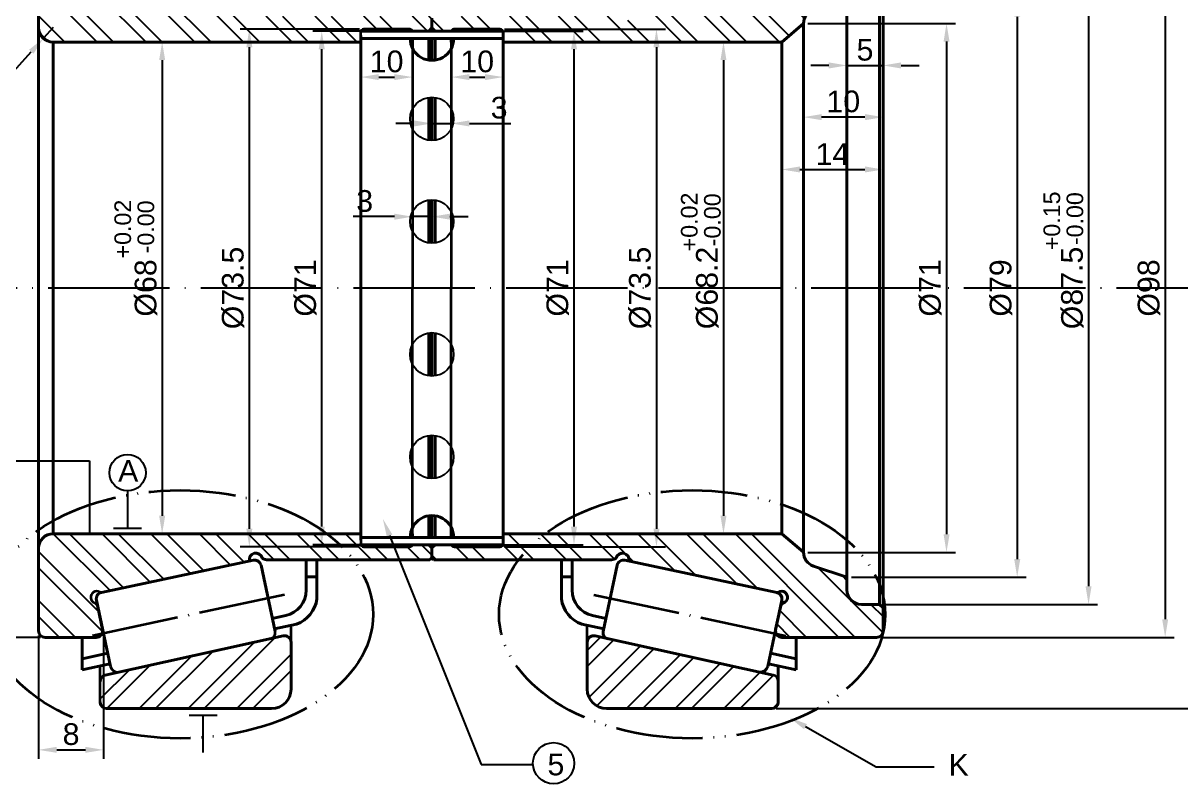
# Model space of a CAD drawing. Header units: millimetres. Extents: x 2961 to 3334, y 1131 to 1394.
# Drawn here: x 3088.7 to 3248.8, y 1220.1 to 1325.3 of the extents above; entities that cross this region are included whole.
import ezdxf
from ezdxf import colors
from ezdxf.entities.mleader import LeaderData, LeaderLine
from ezdxf.math import Vec2, Vec3

# ---------------------------------------------------------------- set-up
doc = ezdxf.new("R2010")
doc.units = ezdxf.units.MM
doc.linetypes.add('ACAD_ISO04W100', pattern=[30, 24, -3, 0, -3])
doc.linetypes.add('ACAD_ISO05W100', pattern=[33, 24, -3, 0, -3, 0, -3])
for name, color, linetype, lineweight in [('AM_0', 7, 'Continuous', 40), ('AM_4', 1, 'ACAD_ISO04W100', 25), ('AM_5', 3, 'Continuous', 25), ('AM_BOR', 2, 'ACAD_ISO05W100', 35)]:
    doc.layers.add(name, color=color, linetype=linetype, lineweight=lineweight)
doc.styles.get("Standard").update_dxf_attribs({"font": 'arial.ttf'})
doc.dimstyles.new('ISO-25', dxfattribs={"dimtxt": 3, "dimasz": 2.5, "dimexe": 1.25, "dimexo": 0.625, "dimtad": 1, "dimtxsty": 'Standard', "dimcen": 2.5, "dimadec": 0, "dimazin": 0, "dimtfac": 1, "dimtmove": 0, "dimatfit": 3, "dimfxl": 1, "dimarcsym": 0})

# ---------------------------------------------------------------- blocks, each defined once
blk = doc.blocks.new('*D82')
at = {"layer": 'AM_5', "color": 0, "lineweight": -2}
for p, q in [((3207.32, 1337.02), (3247.84, 1337.02)), ((3246.59, 1334.52), (3246.59, 1242.89)), ((3207.32, 1240.39), (3247.84, 1240.39))]:
    blk.add_line(p, q, dxfattribs=at)
at = {"layer": 'AM_5', "color": 0}
for points in [[(3246.17, 1334.52), (3247, 1334.52), (3246.59, 1337.02)], [(3246.17, 1242.89), (3247, 1242.89), (3246.59, 1240.39)]]:
    blk.add_solid(points, dxfattribs=at)
at = {"layer": 'Defpoints', "color": 0}
for p in [(3206.7, 1337.02), (3206.7, 1240.39), (3246.59, 1240.39)]:
    blk.add_point(p, dxfattribs=at)
at = {"layer": 'AM_5', "color": 0, "insert": (3244.35, 1288.7), "char_height": 3, "attachment_point": 5, "rotation": 90}
blk.add_mtext('%%C98', dxfattribs=at)
blk = doc.blocks.new('*D83')
at = {"layer": 'AM_5', "color": 0, "lineweight": -2}
for p, q in [((3207.71, 1332.45), (3237.25, 1332.45)), ((3236, 1329.95), (3236, 1247.45)), ((3207.71, 1244.95), (3237.25, 1244.95))]:
    blk.add_line(p, q, dxfattribs=at)
at = {"layer": 'AM_5', "color": 0}
for points in [[(3235.58, 1329.95), (3236.41, 1329.95), (3236, 1332.45)], [(3235.58, 1247.45), (3236.41, 1247.45), (3236, 1244.95)]]:
    blk.add_solid(points, dxfattribs=at)
at = {"layer": 'Defpoints', "color": 0}
for p in [(3207.09, 1332.45), (3207.09, 1244.95), (3236, 1244.95)]:
    blk.add_point(p, dxfattribs=at)
at = {"layer": 'AM_5', "color": 0, "insert": (3233.76, 1288.7), "char_height": 3, "attachment_point": 5, "rotation": 90}
blk.add_mtext('%%C87.5', dxfattribs=at)
blk = doc.blocks.new('*D84')
at = {"layer": 'AM_5', "color": 0, "lineweight": -2}
for p, q in [((3203.21, 1328.7), (3227.38, 1328.7)), ((3226.13, 1326.2), (3226.13, 1251.2)), ((3203.21, 1248.7), (3227.38, 1248.7))]:
    blk.add_line(p, q, dxfattribs=at)
at = {"layer": 'AM_5', "color": 0}
for points in [[(3225.72, 1326.2), (3226.55, 1326.2), (3226.13, 1328.7)], [(3225.72, 1251.2), (3226.55, 1251.2), (3226.13, 1248.7)]]:
    blk.add_solid(points, dxfattribs=at)
at = {"layer": 'Defpoints', "color": 0}
for p in [(3202.59, 1328.7), (3202.59, 1248.7), (3226.13, 1248.7)]:
    blk.add_point(p, dxfattribs=at)
at = {"layer": 'AM_5', "color": 0, "insert": (3223.89, 1288.7), "char_height": 3, "attachment_point": 5, "rotation": 90}
blk.add_mtext('%%C79', dxfattribs=at)
blk = doc.blocks.new('*D85')
at = {"layer": 'AM_5', "color": 0, "lineweight": -2}
for p, q in [((3197.21, 1325.26), (3217.61, 1325.26)), ((3216.36, 1322.76), (3216.36, 1254.64)), ((3197.21, 1252.14), (3217.61, 1252.14))]:
    blk.add_line(p, q, dxfattribs=at)
at = {"layer": 'AM_5', "color": 0}
for points in [[(3215.95, 1322.76), (3216.78, 1322.76), (3216.36, 1325.26)], [(3215.95, 1254.64), (3216.78, 1254.64), (3216.36, 1252.14)]]:
    blk.add_solid(points, dxfattribs=at)
at = {"layer": 'Defpoints', "color": 0}
for p in [(3196.59, 1325.26), (3196.59, 1252.14), (3216.36, 1252.14)]:
    blk.add_point(p, dxfattribs=at)
at = {"layer": 'AM_5', "color": 0, "insert": (3214.12, 1288.7), "char_height": 3, "attachment_point": 5, "rotation": 90}
blk.add_mtext('%%C71', dxfattribs=at)
blk = doc.blocks.new('*D76')
at = {"layer": 'AM_5', "color": 0, "lineweight": -2}
for p, q in [((3202.59, 1324.64), (3202.59, 1318.22)), ((3207.59, 1324.64), (3207.59, 1318.22)), ((3200.09, 1319.47), (3197.59, 1319.47)), ((3202.59, 1319.47), (3207.59, 1319.47)), ((3210.09, 1319.47), (3212.59, 1319.47))]:
    blk.add_line(p, q, dxfattribs=at)
at = {"layer": 'AM_5', "color": 0}
for points in [[(3200.09, 1319.89), (3200.09, 1319.05), (3202.59, 1319.47)], [(3210.09, 1319.89), (3210.09, 1319.05), (3207.59, 1319.47)]]:
    blk.add_solid(points, dxfattribs=at)
at = {"layer": 'Defpoints', "color": 0}
for p in [(3202.59, 1325.26), (3207.59, 1325.26), (3207.59, 1319.47)]:
    blk.add_point(p, dxfattribs=at)
at = {"layer": 'AM_5', "color": 0, "insert": (3205.09, 1321.62), "char_height": 3, "attachment_point": 5}
blk.add_mtext('5', dxfattribs=at)
blk = doc.blocks.new('*D77')
at = {"layer": 'AM_5', "color": 0, "lineweight": -2}
for p, q in [((3196.59, 1312.94), (3196.59, 1313.57)), ((3207.59, 1312.94), (3207.59, 1313.57)), ((3205.09, 1312.32), (3199.09, 1312.32))]:
    blk.add_line(p, q, dxfattribs=at)
at = {"layer": 'AM_5', "color": 0}
for points in [[(3199.09, 1312.74), (3199.09, 1311.9), (3196.59, 1312.32)], [(3205.09, 1312.74), (3205.09, 1311.9), (3207.59, 1312.32)]]:
    blk.add_solid(points, dxfattribs=at)
at = {"layer": 'Defpoints', "color": 0}
for p in [(3196.59, 1312.32), (3196.59, 1312.32), (3207.59, 1312.32)]:
    blk.add_point(p, dxfattribs=at)
at = {"layer": 'AM_5', "color": 0, "insert": (3202.09, 1314.48), "char_height": 3, "attachment_point": 5}
blk.add_mtext('10', dxfattribs=at)
blk = doc.blocks.new('*D78')
at = {"layer": 'AM_5', "color": 0, "lineweight": -2}
for p, q in [((3193.59, 1305.71), (3193.59, 1306.33)), ((3207.59, 1305.71), (3207.59, 1306.33)), ((3196.09, 1305.08), (3205.09, 1305.08))]:
    blk.add_line(p, q, dxfattribs=at)
at = {"layer": 'AM_5', "color": 0}
for points in [[(3196.09, 1305.5), (3196.09, 1304.67), (3193.59, 1305.08)], [(3205.09, 1305.5), (3205.09, 1304.67), (3207.59, 1305.08)]]:
    blk.add_solid(points, dxfattribs=at)
at = {"layer": 'Defpoints', "color": 0}
for p in [(3193.59, 1305.08), (3207.59, 1305.08), (3207.59, 1305.08)]:
    blk.add_point(p, dxfattribs=at)
at = {"layer": 'AM_5', "color": 0, "insert": (3200.59, 1307.22), "char_height": 3, "attachment_point": 5}
blk.add_mtext('14', dxfattribs=at)
blk = doc.blocks.new('*D87')
at = {"layer": 'AM_5', "color": 0, "lineweight": -2}
for p, q in [((3184.9, 1322.7), (3184.28, 1322.7)), ((3185.53, 1320.2), (3185.53, 1257.2)), ((3184.9, 1254.7), (3184.28, 1254.7))]:
    blk.add_line(p, q, dxfattribs=at)
at = {"layer": 'AM_5', "color": 0}
for points in [[(3185.11, 1320.2), (3185.94, 1320.2), (3185.53, 1322.7)], [(3185.11, 1257.2), (3185.94, 1257.2), (3185.53, 1254.7)]]:
    blk.add_solid(points, dxfattribs=at)
at = {"layer": 'Defpoints', "color": 0}
for p in [(3185.53, 1322.7), (3185.53, 1254.7), (3185.53, 1254.7)]:
    blk.add_point(p, dxfattribs=at)
at = {"layer": 'AM_5', "color": 0, "insert": (3183.29, 1288.7), "char_height": 3, "attachment_point": 5, "rotation": 90}
blk.add_mtext('%%C68.2', dxfattribs=at)
blk = doc.blocks.new('*D88')
at = {"layer": 'AM_5', "color": 0, "lineweight": -2}
for p, q in [((3107.31, 1322.7), (3106.68, 1322.7)), ((3107.93, 1320.2), (3107.93, 1257.2)), ((3107.31, 1254.7), (3106.68, 1254.7))]:
    blk.add_line(p, q, dxfattribs=at)
at = {"layer": 'AM_5', "color": 0}
for points in [[(3107.51, 1320.2), (3108.35, 1320.2), (3107.93, 1322.7)], [(3107.51, 1257.2), (3108.35, 1257.2), (3107.93, 1254.7)]]:
    blk.add_solid(points, dxfattribs=at)
at = {"layer": 'Defpoints', "color": 0}
for p in [(3107.93, 1322.7), (3107.93, 1254.7), (3107.93, 1254.7)]:
    blk.add_point(p, dxfattribs=at)
at = {"layer": 'AM_5', "color": 0, "insert": (3105.69, 1288.7), "char_height": 3, "attachment_point": 5, "rotation": 90}
blk.add_mtext('%%C68', dxfattribs=at)
blk = doc.blocks.new('*D91')
at = {"layer": 'AM_5', "color": 0, "lineweight": -2}
for p, q in [((3148.56, 1324.2), (3166.11, 1324.2)), ((3164.86, 1321.7), (3164.86, 1255.7)), ((3148.56, 1253.2), (3166.11, 1253.2))]:
    blk.add_line(p, q, dxfattribs=at)
at = {"layer": 'AM_5', "color": 0}
for points in [[(3164.45, 1321.7), (3165.28, 1321.7), (3164.86, 1324.2)], [(3164.45, 1255.7), (3165.28, 1255.7), (3164.86, 1253.2)]]:
    blk.add_solid(points, dxfattribs=at)
at = {"layer": 'Defpoints', "color": 0}
for p in [(3147.93, 1324.2), (3147.93, 1253.2), (3164.86, 1253.2)]:
    blk.add_point(p, dxfattribs=at)
at = {"layer": 'AM_5', "color": 0, "insert": (3162.62, 1288.7), "char_height": 3, "attachment_point": 5, "rotation": 90}
blk.add_mtext('%%C71', dxfattribs=at)
blk = doc.blocks.new('*D92')
at = {"layer": 'AM_5', "color": 0, "lineweight": -2}
for p, q in [((3135.2, 1324.49), (3118.73, 1324.49)), ((3119.98, 1321.99), (3119.98, 1255.41)), ((3135.2, 1252.91), (3118.73, 1252.91))]:
    blk.add_line(p, q, dxfattribs=at)
at = {"layer": 'AM_5', "color": 0}
for points in [[(3119.57, 1321.99), (3120.4, 1321.99), (3119.98, 1324.49)], [(3119.57, 1255.41), (3120.4, 1255.41), (3119.98, 1252.91)]]:
    blk.add_solid(points, dxfattribs=at)
at = {"layer": 'Defpoints', "color": 0}
for p in [(3135.83, 1324.49), (3119.98, 1252.91), (3135.83, 1252.91)]:
    blk.add_point(p, dxfattribs=at)
at = {"layer": 'AM_5', "color": 0, "insert": (3117.74, 1288.7), "char_height": 3, "attachment_point": 5, "rotation": 90}
blk.add_mtext('%%C73.5', dxfattribs=at)
blk = doc.blocks.new('*D79')
at = {"layer": 'AM_5', "color": 0, "lineweight": -2}
for p, q in [((3135.38, 1318.48), (3135.38, 1319.11)), ((3142.54, 1318.48), (3142.54, 1319.11)), ((3137.88, 1317.86), (3140.04, 1317.86))]:
    blk.add_line(p, q, dxfattribs=at)
at = {"layer": 'AM_5', "color": 0}
for points in [[(3137.88, 1318.27), (3137.88, 1317.44), (3135.38, 1317.86)], [(3140.04, 1318.27), (3140.04, 1317.44), (3142.54, 1317.86)]]:
    blk.add_solid(points, dxfattribs=at)
at = {"layer": 'Defpoints', "color": 0}
for p in [(3135.38, 1317.86), (3142.54, 1317.86), (3142.54, 1317.86)]:
    blk.add_point(p, dxfattribs=at)
at = {"layer": 'AM_5', "color": 0, "insert": (3138.96, 1320.01), "char_height": 3, "attachment_point": 5}
blk.add_mtext('10', dxfattribs=at)
blk = doc.blocks.new('*D80')
at = {"layer": 'AM_5', "color": 0, "lineweight": -2}
for p, q in [((3147.91, 1318.48), (3147.91, 1319.11)), ((3155.06, 1318.48), (3155.06, 1319.11)), ((3150.41, 1317.86), (3152.56, 1317.86))]:
    blk.add_line(p, q, dxfattribs=at)
at = {"layer": 'AM_5', "color": 0}
for points in [[(3150.41, 1318.27), (3150.41, 1317.44), (3147.91, 1317.86)], [(3152.56, 1318.27), (3152.56, 1317.44), (3155.06, 1317.86)]]:
    blk.add_solid(points, dxfattribs=at)
at = {"layer": 'Defpoints', "color": 0}
for p in [(3147.91, 1317.86), (3155.06, 1317.86), (3155.06, 1317.86)]:
    blk.add_point(p, dxfattribs=at)
at = {"layer": 'AM_5', "color": 0, "insert": (3151.48, 1320.01), "char_height": 3, "attachment_point": 5}
blk.add_mtext('10', dxfattribs=at)
blk = doc.blocks.new('*D93')
at = {"layer": 'AM_5', "color": 0, "lineweight": -2}
for p, q in [((3155.24, 1324.49), (3177.51, 1324.49)), ((3176.26, 1321.99), (3176.26, 1255.41)), ((3155.24, 1252.91), (3177.51, 1252.91))]:
    blk.add_line(p, q, dxfattribs=at)
at = {"layer": 'AM_5', "color": 0}
for points in [[(3175.85, 1321.99), (3176.68, 1321.99), (3176.26, 1324.49)], [(3175.85, 1255.41), (3176.68, 1255.41), (3176.26, 1252.91)]]:
    blk.add_solid(points, dxfattribs=at)
at = {"layer": 'Defpoints', "color": 0}
for p in [(3154.62, 1324.49), (3154.62, 1252.91), (3176.26, 1252.91)]:
    blk.add_point(p, dxfattribs=at)
at = {"layer": 'AM_5', "color": 0, "insert": (3174.02, 1288.7), "char_height": 3, "attachment_point": 5, "rotation": 90}
blk.add_mtext('%%c73.5', dxfattribs=at)
blk = doc.blocks.new('*D94')
at = {"layer": 'AM_5', "color": 0, "lineweight": -2}
for p, q in [((3141.91, 1324.2), (3128.74, 1324.2)), ((3129.99, 1255.7), (3129.99, 1321.7)), ((3141.88, 1253.2), (3128.74, 1253.2))]:
    blk.add_line(p, q, dxfattribs=at)
at = {"layer": 'AM_5', "color": 0}
for points in [[(3129.57, 1321.7), (3130.41, 1321.7), (3129.99, 1324.2)], [(3129.57, 1255.7), (3130.41, 1255.7), (3129.99, 1253.2)]]:
    blk.add_solid(points, dxfattribs=at)
at = {"layer": 'Defpoints', "color": 0}
for p in [(3129.99, 1324.2), (3142.54, 1324.2), (3142.51, 1253.2)]:
    blk.add_point(p, dxfattribs=at)
at = {"layer": 'AM_5', "color": 0, "insert": (3127.75, 1288.7), "char_height": 3, "attachment_point": 5, "rotation": 90}
blk.add_mtext('%%C71', dxfattribs=at)
blk = doc.blocks.new('*D95')
at = {"layer": 'AM_5', "color": 0, "lineweight": -2}
for p, q in [((3142.54, 1299.18), (3142.54, 1299.81)), ((3140.04, 1298.56), (3134.32, 1298.56)), ((3145.22, 1298.56), (3142.54, 1298.56)), ((3145.22, 1298.25), (3145.22, 1297.31)), ((3147.72, 1298.56), (3150.22, 1298.56))]:
    blk.add_line(p, q, dxfattribs=at)
at = {"layer": 'AM_5', "color": 0}
for points in [[(3140.04, 1298.97), (3140.04, 1298.14), (3142.54, 1298.56)], [(3147.72, 1298.97), (3147.72, 1298.14), (3145.22, 1298.56)]]:
    blk.add_solid(points, dxfattribs=at)
at = {"layer": 'Defpoints', "color": 0}
for p in [(3142.54, 1298.56), (3145.22, 1298.88), (3145.22, 1298.56)]:
    blk.add_point(p, dxfattribs=at)
at = {"layer": 'AM_5', "color": 0, "insert": (3135.93, 1300.71), "char_height": 3, "attachment_point": 5}
blk.add_mtext('3', dxfattribs=at)
blk = doc.blocks.new('*D81')
at = {"layer": 'AM_5', "color": 0, "lineweight": -2}
for p, q in [((3145.22, 1312.07), (3145.22, 1312.7)), ((3147.91, 1312.07), (3147.91, 1312.7)), ((3142.72, 1311.45), (3140.22, 1311.45)), ((3145.22, 1311.45), (3147.91, 1311.45)), ((3150.41, 1311.45), (3156.12, 1311.45))]:
    blk.add_line(p, q, dxfattribs=at)
at = {"layer": 'AM_5', "color": 0}
for points in [[(3142.72, 1311.87), (3142.72, 1311.03), (3145.22, 1311.45)], [(3150.41, 1311.87), (3150.41, 1311.03), (3147.91, 1311.45)]]:
    blk.add_solid(points, dxfattribs=at)
at = {"layer": 'Defpoints', "color": 0}
for p in [(3145.22, 1311.45), (3147.91, 1311.45), (3147.91, 1311.45)]:
    blk.add_point(p, dxfattribs=at)
at = {"layer": 'AM_5', "color": 0, "insert": (3154.51, 1313.61), "char_height": 3, "attachment_point": 5}
blk.add_mtext('3', dxfattribs=at)
blk = doc.blocks.new('*D96')
at = {"layer": 'AM_5', "color": 0, "lineweight": -2}
for p, q in [((3092.85, 1324.7), (3091.51, 1323.22)), ((3084.1, 1315.01), (3089.84, 1321.36))]:
    blk.add_line(p, q, dxfattribs=at)
at = {"layer": 'AM_5', "color": 0}
blk.add_solid([(3089.53, 1321.64), (3090.15, 1321.08), (3091.51, 1323.22)], dxfattribs=at)
at = {"layer": 'Defpoints', "color": 0}
for p in [(3092.85, 1324.7), (3091.51, 1323.22)]:
    blk.add_point(p, dxfattribs=at)
at = {"layer": 'AM_5', "color": 0, "insert": (3084.55, 1318.69), "char_height": 3, "attachment_point": 5, "rotation": 47.9137}
blk.add_mtext('R2', dxfattribs=at)
blk = doc.blocks.new('*D97')
at = {"layer": 'AM_5', "color": 0, "lineweight": -2}
for p, q in [((3091.12, 1337.02), (3056.83, 1337.02)), ((3058.08, 1334.52), (3058.08, 1242.89)), ((3091.12, 1240.39), (3056.83, 1240.39))]:
    blk.add_line(p, q, dxfattribs=at)
at = {"layer": 'AM_5', "color": 0}
for points in [[(3057.66, 1334.52), (3058.5, 1334.52), (3058.08, 1337.02)], [(3057.66, 1242.89), (3058.5, 1242.89), (3058.08, 1240.39)]]:
    blk.add_solid(points, dxfattribs=at)
at = {"layer": 'Defpoints', "color": 0}
for p in [(3091.75, 1337.02), (3058.08, 1240.39), (3091.75, 1240.39)]:
    blk.add_point(p, dxfattribs=at)
at = {"layer": 'AM_5', "color": 0, "insert": (3055.84, 1288.7), "char_height": 3, "attachment_point": 5, "rotation": 90}
blk.add_mtext('%%C98', dxfattribs=at)
blk = doc.blocks.new('*D98')
at = {"layer": 'AM_5', "color": 0, "lineweight": -2}
for p, q in [((3090.85, 1240.66), (3090.85, 1223.58)), ((3099.82, 1240.31), (3099.82, 1223.58)), ((3093.35, 1224.83), (3097.32, 1224.83))]:
    blk.add_line(p, q, dxfattribs=at)
at = {"layer": 'AM_5', "color": 0}
for points in [[(3093.35, 1225.25), (3093.35, 1224.42), (3090.85, 1224.83)], [(3097.32, 1225.25), (3097.32, 1224.42), (3099.82, 1224.83)]]:
    blk.add_solid(points, dxfattribs=at)
at = {"layer": 'Defpoints', "color": 0}
for p in [(3090.85, 1241.28), (3099.82, 1240.94), (3099.82, 1224.83)]:
    blk.add_point(p, dxfattribs=at)
at = {"layer": 'AM_5', "color": 0, "insert": (3095.34, 1226.99), "char_height": 3, "attachment_point": 5}
blk.add_mtext('8', dxfattribs=at)
blk = doc.blocks.new('*D99')
at = {"layer": 'AM_5', "color": 0, "lineweight": -2}
for p, q in [((3192.82, 1346.86), (3257.61, 1346.86)), ((3256.36, 1344.36), (3256.36, 1233.05)), ((3192.82, 1230.55), (3257.61, 1230.55))]:
    blk.add_line(p, q, dxfattribs=at)
at = {"layer": 'AM_5', "color": 0}
for points in [[(3255.95, 1344.36), (3256.78, 1344.36), (3256.36, 1346.86)], [(3255.95, 1233.05), (3256.78, 1233.05), (3256.36, 1230.55)]]:
    blk.add_solid(points, dxfattribs=at)
at = {"layer": 'Defpoints', "color": 0}
for p in [(3192.2, 1346.86), (3192.2, 1230.55), (3256.36, 1230.55)]:
    blk.add_point(p, dxfattribs=at)
at = {"layer": 'AM_5', "color": 0, "insert": (3254.12, 1288.7), "char_height": 3, "attachment_point": 5, "rotation": 90}
blk.add_mtext('%%C125', dxfattribs=at)

msp = doc.modelspace()

# ---------------------------------------------------------------- hatches: boundary and pattern name
at = {"layer": 'AM_5', "ltscale": 0.5}
h = msp.add_hatch(dxfattribs=at)
h.set_pattern_fill('ANSI32', color=256, scale=0.5, style=0)
h.set_pattern_definition([(45, (-7.4935, 10.872), (-3.367596, 3.367596), []), (45, (-5.2484, 10.872), (-3.367596, 3.367596), [])])
h.paths.add_polyline_path([(3124.661, 1336.811, 0.4792589), (3125.748, 1337.685), (3125.748, 1344.177, 0.4142136), (3123.064, 1346.861), (3100.248, 1346.861, 0.4142136), (3099.353, 1345.966), (3099.353, 1343.106, 0.3520284), (3100.055, 1342.233)])
h.paths.add_polyline_path([(3125.748, 1239.721, 0.4792589), (3124.661, 1240.595), (3100.055, 1235.174, 0.3520284), (3099.353, 1234.3), (3099.353, 1231.44, 0.4142136), (3100.248, 1230.545), (3123.064, 1230.545, 0.4142136), (3125.748, 1233.229)])
h.paths.add_polyline_path([(3192.195, 1230.545, 0.4142136), (3193.09, 1231.44), (3193.09, 1234.3, 0.3520284), (3192.388, 1235.174), (3167.782, 1240.595, 0.4792589), (3166.695, 1239.721), (3166.695, 1233.229, 0.4142136), (3169.379, 1230.545)])
h.paths.add_polyline_path([(3169.379, 1346.861, 0.4142136), (3166.695, 1344.177), (3166.695, 1337.685, 0.4792589), (3167.782, 1336.811), (3192.388, 1342.233, 0.3520284), (3193.09, 1343.106), (3193.09, 1345.966, 0.4142136), (3192.195, 1346.861)])
h = msp.add_hatch(dxfattribs=at)
h.set_pattern_fill('ANSI32', color=256, scale=0.5, angle=90, style=0)
h.set_pattern_definition([(135, (-7.4935, 10.872), (-3.367596, -3.367596), []), (135, (-7.4935, 13.1173), (-3.367596, -3.367596), [])])
h.paths.add_polyline_path([(3135.379, 1322.703), (3135.379, 1324.045, -0.4142136), (3135.827, 1324.493), (3142.09, 1324.493, -0.3121005), (3142.509, 1324.203), (3144.774, 1324.203), (3145.222, 1324.651), (3145.222, 1326.014), (3144.953, 1326.282), (3122.376, 1326.282, 0.1889879), (3121.768, 1326.044, -0.9615832), (3119.984, 1326.467), (3099.603, 1330.799, 0.0857854), (3099.302, 1330.75, -1.0901875), (3098.617, 1332.263, 0.2141085), (3099.049, 1332.854), (3099.705, 1335.938, 0.4769755), (3098.83, 1337.019), (3091.748, 1337.019, 0.4142136), (3090.853, 1336.124), (3090.853, 1324.703, 0.4142136), (3092.853, 1322.703)])
h.paths.add_polyline_path([(3172.459, 1326.467, -0.9615832), (3170.675, 1326.044, 0.1889879), (3170.067, 1326.282), (3145.49, 1326.282), (3145.222, 1326.014), (3145.222, 1324.651), (3145.669, 1324.203), (3147.935, 1324.203, -0.3121005), (3148.353, 1324.493), (3154.616, 1324.493, -0.4142136), (3155.064, 1324.045), (3155.064, 1322.703), (3193.59, 1322.703), (3196.59, 1325.262, -0.3228228), (3197.957, 1327.159), (3202.59, 1328.703), (3202.59, 1330.453, -0.4142136), (3204.59, 1332.453), (3207.09, 1332.453), (3207.59, 1332.953), (3207.59, 1336.124, 0.4142136), (3206.695, 1337.019), (3193.613, 1337.019, 0.4769755), (3192.738, 1335.938), (3193.394, 1332.854, 0.2141085), (3193.826, 1332.263, -1.0901875), (3193.141, 1330.75, 0.1879179), (3192.492, 1330.725)])
h.paths.add_polyline_path([(3192.84, 1246.607, 0.0857854), (3193.141, 1246.657, -1.0901875), (3193.826, 1245.144, 0.2141085), (3193.394, 1244.552), (3192.738, 1241.468, 0.4769755), (3193.613, 1240.387), (3206.695, 1240.387, 0.4142136), (3207.59, 1241.282), (3207.59, 1244.453), (3207.09, 1244.953), (3204.59, 1244.953, -0.4142136), (3202.59, 1246.953), (3202.59, 1248.703), (3197.957, 1250.247, -0.3228228), (3196.59, 1252.145), (3193.59, 1254.703), (3155.064, 1254.703), (3155.064, 1253.361, -0.4142136), (3154.616, 1252.914), (3148.353, 1252.914, -0.3121005), (3147.935, 1253.203), (3145.669, 1253.203), (3145.222, 1252.756), (3145.222, 1251.393), (3145.49, 1251.124), (3170.067, 1251.124, 0.1889879), (3170.675, 1251.363, -0.9615832), (3172.459, 1250.939)])
h.paths.add_polyline_path([(3099.302, 1246.657, 0.1879179), (3099.952, 1246.681), (3119.984, 1250.939, -0.9615832), (3121.768, 1251.363, 0.1889879), (3122.376, 1251.124), (3144.953, 1251.124), (3145.222, 1251.393), (3145.222, 1252.756), (3144.774, 1253.203), (3142.509, 1253.203, -0.3121005), (3142.09, 1252.914), (3135.827, 1252.914, -0.4142136), (3135.379, 1253.361), (3135.379, 1254.703), (3092.853, 1254.703, 0.4142136), (3090.853, 1252.703), (3090.853, 1241.282, 0.4142136), (3091.748, 1240.387), (3098.83, 1240.387, 0.4769755), (3099.705, 1241.468), (3099.049, 1244.552, 0.2141085), (3098.617, 1245.144, -1.0901875)])

# ---------------------------------------------------------------- linework, layer by layer
at = {"layer": 'AM_0', "lineweight": 40}
for p, q in [((3090.853, 1288.703), (3090.853, 1336.124)), ((3145.222, 1324.203), (3145.222, 1326.014)), ((3135.827, 1324.493), (3142.09, 1324.493)), ((3144.774, 1324.203), (3142.509, 1324.203)), ((3142.537, 1324.203), (3144.774, 1324.203)), ((3144.774, 1324.203), (3145.222, 1324.651)), ((3145.669, 1324.203), (3145.222, 1324.651)), ((3145.222, 1324.401), (3145.222, 1324.203)), ((3145.222, 1324.401), (3145.222, 1324.203)), ((3147.935, 1324.203), (3145.669, 1324.203)), ((3154.616, 1324.493), (3148.353, 1324.493)), ((3092.853, 1322.703), (3135.379, 1322.703)), ((3142.537, 1323.203), (3142.537, 1322.703)), ((3145.222, 1323.151), (3145.222, 1323.203)), ((3145.222, 1323.203), (3145.222, 1320.177)), ((3145.222, 1323.203), (3145.222, 1320.177)), ((3147.906, 1323.203), (3147.906, 1322.703)), ((3193.59, 1322.703), (3155.064, 1322.703)), ((3145.222, 1315.074), (3145.222, 1309.074)), ((3145.222, 1315.074), (3145.222, 1309.074)), ((3145.222, 1300.887), (3145.222, 1294.887)), ((3145.222, 1300.887), (3145.222, 1294.887)), ((3090.853, 1288.703), (3090.853, 1241.282)), ((3145.222, 1276.519), (3145.222, 1282.519)), ((3145.222, 1282.519), (3145.222, 1276.519)), ((3145.222, 1262.332), (3145.222, 1268.332)), ((3145.222, 1268.332), (3145.222, 1262.332)), ((3145.222, 1254.203), (3145.222, 1257.229)), ((3145.222, 1257.229), (3145.222, 1254.203)), ((3092.853, 1254.703), (3135.379, 1254.703)), ((3142.509, 1253.203), (3144.774, 1253.203)), ((3142.537, 1254.203), (3142.537, 1254.703)), ((3144.774, 1253.203), (3145.222, 1252.756)), ((3145.222, 1252.756), (3145.222, 1253.203)), ((3145.669, 1253.203), (3145.222, 1252.756)), ((3145.222, 1253.203), (3145.222, 1251.393)), ((3145.669, 1253.203), (3147.935, 1253.203)), ((3147.935, 1253.203), (3145.669, 1253.203)), ((3147.906, 1254.203), (3147.906, 1254.703)), ((3193.59, 1254.703), (3155.064, 1254.703)), ((3135.827, 1252.914), (3142.09, 1252.914)), ((3154.616, 1252.914), (3148.353, 1252.914)), ((3120.535, 1251.057), (3099.53, 1246.592)), ((3123.549, 1241.178), (3121.596, 1250.367)), ((3144.953, 1251.124), (3122.376, 1251.124)), ((3144.953, 1251.124), (3145.222, 1251.393)), ((3145.222, 1251.393), (3145.49, 1251.124)), ((3145.49, 1251.124), (3170.067, 1251.124)), ((3168.894, 1241.178), (3170.847, 1250.367)), ((3171.908, 1251.057), (3192.913, 1246.592)), ((3098.841, 1245.531), (3100.795, 1236.341)), ((3193.602, 1245.531), (3191.649, 1236.341)), ((3207.09, 1244.953), (3207.59, 1244.453)), ((3207.59, 1244.453), (3207.59, 1241.282)), ((3098.83, 1240.387), (3091.748, 1240.387)), ((3124.661, 1240.595), (3100.055, 1235.174)), ((3167.782, 1240.595), (3192.388, 1235.174)), ((3193.613, 1240.387), (3206.695, 1240.387)), ((3196.483, 1240.387), (3195.589, 1240.387)), ((3125.748, 1233.229), (3125.748, 1239.721)), ((3166.695, 1233.229), (3166.695, 1239.721)), ((3193.09, 1234.3), (3193.09, 1236.445)), ((3193.09, 1231.44), (3193.09, 1234.3)), ((3100.248, 1230.545), (3123.064, 1230.545)), ((3192.195, 1230.545), (3169.379, 1230.545))]:
    msp.add_line(p, q, dxfattribs=at)
at = {"layer": 'AM_0'}
for p, q in [((3207.09, 1332.453), (3207.09, 1288.703)), ((3207.59, 1332.953), (3207.59, 1288.703)), ((3202.59, 1330.453), (3202.59, 1288.703)), ((3202.59, 1328.703), (3202.59, 1288.703)), ((3202.59, 1328.703), (3202.59, 1288.703)), ((3193.59, 1322.703), (3196.59, 1325.262)), ((3196.59, 1288.703), (3196.59, 1325.262)), ((3135.379, 1324.203), (3155.064, 1324.203)), ((3145.222, 1324.401), (3145.222, 1324.203)), ((3155.064, 1288.703), (3155.064, 1324.045)), ((3155.064, 1323.598), (3155.064, 1288.703)), ((3092.853, 1322.703), (3092.853, 1288.703)), ((3135.379, 1323.203), (3155.064, 1323.203)), ((3144.774, 1323.203), (3144.774, 1320.21)), ((3145.222, 1323.203), (3145.222, 1320.177)), ((3145.669, 1323.203), (3145.669, 1320.21)), ((3193.59, 1288.703), (3193.59, 1322.703)), ((3144.774, 1315.041), (3144.774, 1309.108)), ((3145.222, 1315.074), (3145.222, 1309.074)), ((3145.669, 1315.041), (3145.669, 1309.108)), ((3144.774, 1300.854), (3144.774, 1294.921)), ((3145.222, 1300.887), (3145.222, 1294.887)), ((3145.669, 1300.854), (3145.669, 1294.921)), ((3092.853, 1254.703), (3092.853, 1288.703)), ((3155.064, 1253.808), (3155.064, 1288.703)), ((3155.064, 1288.703), (3155.064, 1253.361)), ((3193.59, 1288.703), (3193.59, 1254.703)), ((3196.59, 1288.703), (3196.59, 1252.145)), ((3202.59, 1246.953), (3202.59, 1288.703)), ((3202.59, 1248.703), (3202.59, 1288.703)), ((3202.59, 1248.703), (3202.59, 1288.703)), ((3207.09, 1244.953), (3207.09, 1288.703)), ((3207.59, 1244.453), (3207.59, 1288.703)), ((3144.774, 1276.552), (3144.774, 1282.485)), ((3145.222, 1276.519), (3145.222, 1282.519)), ((3145.669, 1276.552), (3145.669, 1282.485)), ((3144.774, 1262.366), (3144.774, 1268.298)), ((3145.222, 1262.332), (3145.222, 1268.332)), ((3145.669, 1262.366), (3145.669, 1268.298)), ((3144.774, 1254.203), (3144.774, 1257.196)), ((3145.222, 1254.203), (3145.222, 1257.229)), ((3145.669, 1254.203), (3145.669, 1257.196)), ((3135.379, 1254.203), (3155.064, 1254.203)), ((3135.379, 1253.203), (3155.064, 1253.203)), ((3145.222, 1252.756), (3145.222, 1253.203)), ((3193.59, 1254.703), (3196.59, 1252.145)), ((3127.848, 1246.913), (3127.848, 1251.124)), ((3129.327, 1245.714), (3129.327, 1251.124)), ((3163.116, 1245.714), (3163.116, 1251.124)), ((3164.595, 1246.913), (3164.595, 1251.124)), ((3197.957, 1250.247), (3202.59, 1248.703)), ((3127.848, 1248.734), (3129.327, 1248.734)), ((3164.595, 1248.734), (3163.116, 1248.734)), ((3192.738, 1241.468), (3193.394, 1244.552)), ((3207.09, 1244.953), (3204.59, 1244.953)), ((3123.158, 1243.018), (3125.013, 1243.412)), ((3123.466, 1241.57), (3126.492, 1242.213)), ((3168.977, 1241.57), (3165.951, 1242.213)), ((3169.285, 1243.018), (3167.43, 1243.412)), ((3095.289, 1240.387), (3096.631, 1240.387)), ((3095.96, 1240.387), (3096.854, 1240.387)), ((3096.854, 1240.387), (3096.854, 1235.914)), ((3195.589, 1240.387), (3195.589, 1235.914)), ((3197.154, 1240.387), (3195.812, 1240.387)), ((3096.854, 1237.427), (3100.403, 1238.182)), ((3195.589, 1237.427), (3192.04, 1238.182)), ((3096.854, 1235.914), (3100.711, 1236.733)), ((3195.589, 1235.914), (3191.732, 1236.733))]:
    msp.add_line(p, q, dxfattribs=at)
at = {"layer": 'AM_0', "lineweight": 35}
for p, q in [((3145.222, 1324.203), (3145.222, 1326.014)), ((3135.379, 1288.703), (3135.379, 1324.045)), ((3135.379, 1323.598), (3135.379, 1288.703)), ((3145.222, 1324.401), (3145.222, 1324.203)), ((3142.537, 1322.703), (3142.537, 1288.703)), ((3145.222, 1323.151), (3145.222, 1323.203)), ((3145.222, 1323.203), (3145.222, 1320.177)), ((3147.906, 1322.703), (3147.906, 1288.703)), ((3145.222, 1315.074), (3145.222, 1309.074)), ((3145.222, 1300.887), (3145.222, 1294.887)), ((3135.379, 1253.808), (3135.379, 1288.703)), ((3135.379, 1288.703), (3135.379, 1253.361)), ((3142.537, 1254.703), (3142.537, 1288.703)), ((3147.906, 1254.703), (3147.906, 1288.703)), ((3145.222, 1282.519), (3145.222, 1276.519)), ((3145.222, 1268.332), (3145.222, 1262.332)), ((3145.222, 1257.229), (3145.222, 1254.203)), ((3145.222, 1253.203), (3145.222, 1251.393)), ((3099.705, 1241.468), (3099.049, 1244.552)), ((3125.748, 1239.721), (3125.748, 1242.055)), ((3166.695, 1239.721), (3166.695, 1242.055)), ((3099.353, 1234.3), (3099.353, 1236.445)), ((3099.353, 1231.44), (3099.353, 1234.3))]:
    msp.add_line(p, q, dxfattribs=at)
at = {"layer": 'AM_0'}
for centre, radius, start, end in [((3198.59, 1325.262), 2, 108.43495, 180), ((3145.222, 1323.177), 3, 179.4974, 0.5026), ((3145.222, 1254.229), 3, 359.4974, 180.5026), ((3198.59, 1252.145), 2, 180, 251.56505), ((3124.269, 1246.913), 3.579, 282, 0), ((3168.174, 1246.913), 3.579, 180, 258), ((3204.59, 1246.953), 2, 180, 270), ((3125.005, 1246.316), 4.364, 289.92476, 352.07524), ((3167.438, 1246.316), 4.364, 187.92476, 250.07524), ((3193.613, 1241.282), 0.895, 168, 270)]:
    msp.add_arc(centre, radius, start, end, dxfattribs=at)
at = {"layer": 'AM_0', "lineweight": 40}
for centre, radius, start, end in [((3092.853, 1324.703), 2, 180, 270), ((3135.827, 1324.045), 0.447, 90, 180), ((3142.09, 1324.045), 0.447, 20.66732, 90), ((3148.353, 1324.045), 0.447, 90, 159.33268), ((3154.616, 1324.045), 0.447, 0, 90), ((3092.853, 1252.703), 2, 90, 180), ((3135.827, 1253.361), 0.447, 180, 270), ((3142.09, 1253.361), 0.447, 270, 339.33268), ((3148.353, 1253.361), 0.447, 200.66732, 270), ((3154.616, 1253.361), 0.447, 270, 0), ((3120.884, 1251.116), 0.918, 15.58173, 191.09385), ((3171.559, 1251.116), 0.918, 348.90615, 164.41827), ((3120.721, 1250.181), 0.895, 12, 102), ((3122.376, 1252.019), 0.895, 227.19205, 270), ((3170.067, 1252.019), 0.895, 270, 312.80795), ((3171.722, 1250.181), 0.895, 78, 168), ((3193.549, 1245.93), 0.834, 289.43448, 119.31716), ((3099.716, 1245.717), 0.895, 102, 192), ((3192.727, 1245.717), 0.895, 348, 78), ((3091.748, 1241.282), 0.895, 180, 270), ((3098.83, 1241.282), 0.895, 270, 12), ((3124.853, 1239.721), 0.895, 0, 102.42594), ((3167.59, 1239.721), 0.895, 77.57406, 180), ((3169.705, 1241.016), 0.827, 168.73017, 261.53008), ((3206.695, 1241.282), 0.895, 270, 0), ((3190.632, 1236.624), 1.055, 267.54766, 344.4436), ((3100.248, 1234.3), 0.895, 102.42594, 180), ((3123.064, 1233.229), 2.684, 270, 0), ((3169.379, 1233.229), 2.684, 180, 270), ((3100.248, 1231.44), 0.895, 180, 270), ((3192.195, 1231.44), 0.895, 270, 0)]:
    msp.add_arc(centre, radius, start, end, dxfattribs=at)
at = {"layer": 'AM_0', "lineweight": 35}
for centre, radius, start, end in [((3098.894, 1245.93), 0.834, 60.68284, 250.56552), ((3098.174, 1244.366), 0.895, 12, 60.3402), ((3099.595, 1247.502), 0.895, 250.90815, 270.5207), ((3192.848, 1247.502), 0.895, 269.4793, 289.09185), ((3194.269, 1244.366), 0.895, 119.6598, 168), ((3122.738, 1241.016), 0.827, 278.46992, 11.26983), ((3101.811, 1236.624), 1.055, 195.5564, 272.45234), ((3192.195, 1234.3), 0.895, 0, 77.57406)]:
    msp.add_arc(centre, radius, start, end, dxfattribs=at)
at = {"layer": 'AM_4', "linetype": 'ACAD_ISO04W100', "ltscale": 0.7}
msp.add_line((3007.767, 1288.703), (3313.817, 1288.703), dxfattribs=at)
at = {"layer": 'AM_4', "linetype": 'ACAD_ISO04W100', "lineweight": 35, "ltscale": 0.5}
for p, q in [((3124.822, 1246.251), (3097.568, 1240.458)), ((3167.621, 1246.251), (3194.875, 1240.458))]:
    msp.add_line(p, q, dxfattribs=at)
at = {"layer": 'AM_5'}
for p, q in [((3077.162, 1264.8), (3097.88, 1264.8)), ((3097.88, 1264.8), (3097.88, 1254.703)), ((3103.151, 1260.651), (3103.151, 1255.495)), ((3101.21, 1255.495), (3105.091, 1255.495)), ((3111.656, 1229.639), (3115.537, 1229.639)), ((3113.596, 1224.484), (3113.596, 1229.639))]:
    msp.add_line(p, q, dxfattribs=at)
for centre, radius in [((3145.222, 1312.074), 3), ((3145.222, 1297.887), 3), ((3145.222, 1279.519), 3), ((3145.222, 1265.332), 3), ((3103.151, 1263.157), 2.506), ((3162.042, 1222.983), 2.851)]:
    msp.add_circle(centre, radius, dxfattribs=at)
at = {"layer": 'AM_BOR', "ltscale": 0.5}
for centre in [(3110.418, 1243.569), (3181.193, 1243.569)]:
    msp.add_ellipse(centre, major_axis=(26.688, 0), ratio=0.6427074, dxfattribs=at)

# ---------------------------------------------------------------- texts
at = {"layer": 'AM_5', "char_height": 2.3, "attachment_point": 1, "rotation": 90}
for s, insert in [('+0.02', (3179.647, 1293.758)), ('-0.00', (3182.839, 1294.461)), ('+0.15', (3229.765, 1293.915)), ('-0.00', (3232.957, 1294.619)), ('+0.02', (3101.328, 1292.777)), ('-0.00', (3104.52, 1293.481))]:
    msp.add_mtext_dynamic_manual_height_columns(s, width=18.23779, gutter_width=12.5, heights=[0], dxfattribs=dict(at, insert=insert))
at = {"layer": 'AM_5', "insert": (3101.841, 1264.907), "char_height": 3, "attachment_point": 1}
msp.add_mtext_dynamic_manual_height_columns('A', width=18.23779, gutter_width=12.5, heights=[0], dxfattribs=at)

# ---------------------------------------------------------------- dimensions: what is measured, and where the dimension line sits
at = {"layer": 'AM_5'}
for base, p1, p2, text, picture, middle in [((3256.365, 1230.545), (3192.195, 1346.861), (3192.195, 1230.545), '%%C125', '*D99', (3254.124, 1288.703)), ((3058.081, 1240.387), (3091.748, 1337.019), (3091.748, 1240.387), '%%C98', '*D97', (3055.84, 1288.703)), ((3246.588, 1240.387), (3206.695, 1337.019), (3206.695, 1240.387), '%%C98', '*D82', (3244.347, 1288.703)), ((3235.998, 1244.953), (3207.09, 1332.453), (3207.09, 1244.953), '%%C87.5', '*D83', (3233.758, 1288.703)), ((3226.134, 1248.703), (3202.59, 1328.703), (3202.59, 1248.703), '%%C79', '*D84', (3223.893, 1288.703)), ((3216.365, 1252.145), (3196.59, 1325.262), (3196.59, 1252.145), '%%C71', '*D85', (3214.124, 1288.703)), ((3119.984, 1252.914), (3135.827, 1324.493), (3135.827, 1252.914), '%%C73.5', '*D92', (3117.743, 1288.703)), ((3129.99, 1324.203), (3142.509, 1253.203), (3142.537, 1324.203), '%%C71', '*D94', (3127.75, 1288.703)), ((3164.863, 1253.203), (3147.935, 1324.203), (3147.935, 1253.203), '%%C71', '*D91', (3162.623, 1288.703)), ((3107.931, 1254.703), (3107.931, 1322.703), (3107.931, 1254.703), '%%C68', '*D88', (3105.69, 1288.703))]:
    dim = msp.add_linear_dim(base=base, p1=p1, p2=p2, angle=90, text=text, dimstyle='ISO-25', dxfattribs=at)
    dim.commit()
    dim.dimension.update_dxf_attribs({"geometry": picture, "text_midpoint": middle})
for base, p1, p2, picture, middle in [((3207.59, 1319.47), (3202.59, 1325.262), (3207.59, 1325.262), '*D76', (3205.09, 1321.62)), ((3207.59, 1305.085), (3193.59, 1305.085), (3207.59, 1305.085), '*D78', (3200.59, 1307.216))]:
    dim = msp.add_linear_dim(base=base, p1=p1, p2=p2, dimstyle='ISO-25', dxfattribs=at)
    dim.commit()
    dim.dimension.update_dxf_attribs({"geometry": picture, "text_midpoint": middle})
dim = msp.add_radius_dim(center=(3092.853, 1324.703), mpoint=(3091.513, 1323.219), dimstyle='ISO-25', dxfattribs=at)
dim.commit()
dim.dimension.update_dxf_attribs({"geometry": '*D96', "text_midpoint": (3084.55, 1318.689)})
for base, p1, p2, text, picture, middle in [((3176.262, 1252.914), (3154.616, 1324.493), (3154.616, 1252.914), '%%c73.5', '*D93', (3176.262, 1288.703)), ((3185.527, 1254.703), (3185.527, 1322.703), (3185.527, 1254.703), '%%C68.2', '*D87', (3185.527, 1288.703))]:
    dim = msp.add_linear_dim(base=base, p1=p1, p2=p2, angle=90, text=text, dimstyle='ISO-25', dxfattribs=at)
    dim.commit()
    dim.dimension.update_dxf_attribs({"geometry": picture, "text_midpoint": middle, "dimtype": 160})
for base, p1, p2, text, picture, middle in [((3142.537, 1317.856), (3135.379, 1317.856), (3142.537, 1317.856), '10', '*D79', (3138.958, 1320.013)), ((3155.064, 1317.856), (3147.906, 1317.856), (3155.064, 1317.856), '10', '*D80', (3151.485, 1320.013)), ((3196.59, 1312.32), (3207.59, 1312.32), (3196.59, 1312.32), '10', '*D77', (3202.09, 1314.477)), ((3099.818, 1224.832), (3090.853, 1241.282), (3099.818, 1240.936), '8', '*D98', (3095.335, 1226.989))]:
    dim = msp.add_linear_dim(base=base, p1=p1, p2=p2, text=text, dimstyle='ISO-25', dxfattribs=at)
    dim.commit()
    dim.dimension.update_dxf_attribs({"geometry": picture, "text_midpoint": middle})
for base, p1, p2, picture, middle in [((3147.906, 1311.449), (3145.222, 1311.449), (3147.906, 1311.449), '*D81', (3154.513, 1311.449)), ((3145.222, 1298.555), (3142.537, 1298.555), (3145.222, 1298.876), '*D95', (3135.93, 1298.555))]:
    dim = msp.add_linear_dim(base=base, p1=p1, p2=p2, text='3', dimstyle='ISO-25', dxfattribs=at)
    dim.commit()
    dim.dimension.update_dxf_attribs({"geometry": picture, "text_midpoint": middle, "dimtype": 160})

# ---------------------------------------------------------------- leaders
ml = msp.add_multileader_mtext('Standard', dxfattribs=at)
ml.set_content('5', color=256)
ml.set_leader_properties()
ml.build(insert=Vec2(0, 0))
ml.multileader.update_dxf_attribs({"arrow_head_size": 2.5})
ctx = ml.context
ctx.base_point, ctx.char_height, ctx.arrow_head_size, ctx.plane_origin = Vec3(3159.198, 1222.785), 3, 2.5, Vec3(3132.62, 1200.984)
notes = []
notes.append((ctx, [(0, (1, 1, 0), (3152.049, 1222.785), (1, 0), 7.149, [(0, [(3138.442, 1256.777)], 0, [])])]))
ctx.mtext.insert, ctx.mtext.flow_direction = Vec3(3161.198, 1224.31), 5
ml = msp.add_multileader_mtext('Standard', dxfattribs=at)
ml.set_content('K', color=256)
ml.set_leader_properties()
ml.build(insert=Vec2(0, 0))
ml.multileader.update_dxf_attribs({"arrow_head_size": 2.5})
ctx = ml.context
ctx.base_point, ctx.char_height, ctx.arrow_head_size, ctx.plane_origin = Vec3(3214.638, 1222.465), 3, 2.5, Vec3(3194.7, 1229.282)
notes.append((ctx, [(0, (1, 1, 0), (3206.638, 1222.465), (1, 0), 8, [(0, [(3194.7, 1229.282)], 0, [])])]))
ctx.mtext.insert, ctx.mtext.flow_direction = Vec3(3216.638, 1224.265), 5
for ctx, leaders in notes:
    for number, flags, end, landing, length, lines in leaders:
        leader = LeaderData()
        leader.index, (leader.has_last_leader_line, leader.has_dogleg_vector, leader.attachment_direction) = number, flags
        leader.last_leader_point, leader.dogleg_vector, leader.dogleg_length = Vec3(end), Vec3(landing), length
        for number, points, colour, breaks in lines:
            line = LeaderLine()
            line.index, line.vertices, line.color, line.breaks = number, Vec3.list(points), colors.encode_raw_color(colour), breaks
            leader.lines.append(line)
        ctx.leaders.append(leader)

doc.saveas('drawing.dxf')
